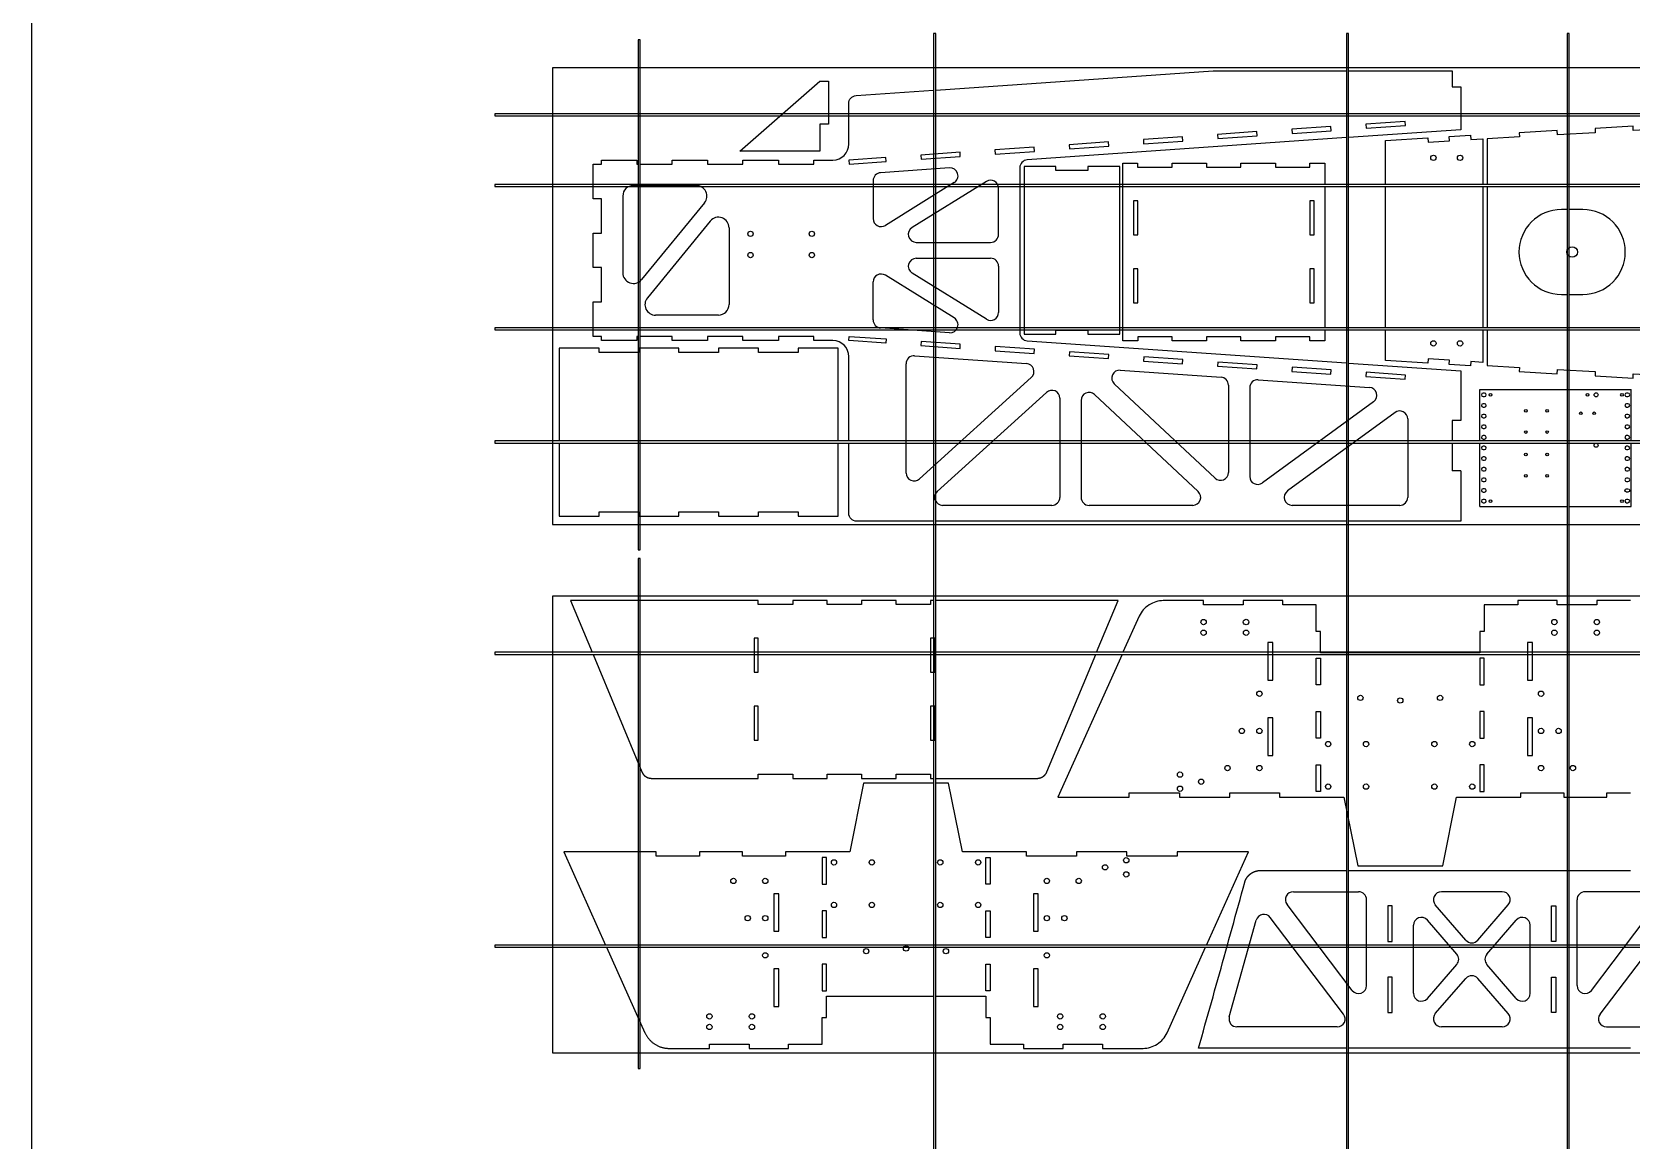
# Model space of a CAD drawing. Header units: inches. Extents: x -1514 to 1282, y -2074 to 286.
# Drawn here: x -543 to -392.4, y -1565 to -1460.7 of the extents above; entities that cross this region are included whole.
import ezdxf

# ---------------------------------------------------------------- set-up
doc = ezdxf.new("R2010")
doc.units = ezdxf.units.IN
doc.header["$LTSCALE"] = 0.1
doc.header["$MEASUREMENT"] = 0
doc.layers.add('pic', color=1, linetype='Continuous')

msp = doc.modelspace()

# ---------------------------------------------------------------- linework, layer by layer
at = {"color": 7, "linetype": 'Continuous', "lineweight": 25}
for p, q in [((-456.65657, -1473.50558), (-463.14102, -1473.95614)), ((-480.48333, -1475.16179), (-486.4007, -1475.16179)), ((-463.83903, -1474.70434), (-463.83903, -1478.27982)), ((-456.20897, -1474.89095), (-462.69342, -1478.91699)), ((-453.18464, -1474.77881), (-460.18294, -1479.1239)), ((-452.03903, -1479.76107), (-452.03903, -1475.41599)), ((-487.4007, -1476.16179), (-487.4007, -1483.38013)), ((-479.70998, -1476.79576), (-485.62734, -1484.0141)), ((-479.17406, -1478.50805), (-485.09142, -1485.72638)), ((-477.4007, -1479.14202), (-477.4007, -1486.36036)), ((-459.78734, -1480.51107), (-452.78903, -1480.51107)), ((-459.78734, -1482.01107), (-452.78903, -1482.01107)), ((-452.03903, -1482.76107), (-452.03903, -1487.10616)), ((-463.83903, -1487.81781), (-463.83903, -1484.24233)), ((-456.20897, -1487.6312), (-462.69342, -1483.60516)), ((-453.18464, -1487.74334), (-460.18294, -1483.39825)), ((-478.4007, -1487.36036), (-484.31807, -1487.36036)), ((-456.65657, -1489.01657), (-463.14102, -1488.56601)), ((-460.73903, -1502.21936), (-460.73903, -1491.94233)), ((-459.93704, -1491.19413), (-449.41022, -1491.92558)), ((-448.9584, -1493.22937), (-459.48523, -1502.77495)), ((-440.58652, -1492.53869), (-431.10371, -1493.19759)), ((-427.60371, -1493.44079), (-417.13948, -1494.16789)), ((-447.52617, -1494.63045), (-457.81055, -1503.9562)), ((-433.25534, -1503.96423), (-443.00984, -1494.834)), ((-431.66821, -1502.71037), (-441.15103, -1493.83444)), ((-430.4057, -1493.94579), (-430.4057, -1502.1628)), ((-428.4057, -1494.18898), (-428.4057, -1502.54868)), ((-406.74474, -1494.36209), (-392.49474, -1494.36209)), ((-406.74474, -1499.19908), (-406.74474, -1494.36209)), ((-392.49474, -1499.19908), (-392.49474, -1494.36209)), ((-446.27236, -1495.18605), (-446.27236, -1504.51179)), ((-444.27236, -1495.38157), (-444.27236, -1504.51179)), ((-416.74949, -1495.52202), (-427.21372, -1503.15462)), ((-414.731, -1496.52523), (-424.84977, -1503.90585)), ((-413.53903, -1497.13117), (-413.53903, -1504.51179)), ((-406.74474, -1505.36209), (-406.74474, -1499.39908)), ((-392.49474, -1505.36209), (-392.49474, -1499.39908)), ((-408.53903, -1502.02617), (-409.33903, -1502.02617)), ((-447.02236, -1505.26179), (-457.30675, -1505.26179)), ((-433.76786, -1505.26179), (-443.52236, -1505.26179)), ((-414.28903, -1505.26179), (-424.4078, -1505.26179)), ((-406.74474, -1505.36209), (-398.52738, -1505.36209)), ((-398.32738, -1505.36209), (-392.49474, -1505.36209)), ((-424.2907, -1541.62669), (-418.15237, -1541.62669)), ((-404.63448, -1541.62669), (-410.37026, -1541.62669)), ((-390.71404, -1541.62669), (-396.85237, -1541.62669)), ((-418.7497, -1550.9148), (-424.88804, -1542.83022)), ((-417.40237, -1550.46127), (-417.40237, -1542.37669)), ((-408.0696, -1546.18272), (-410.93749, -1542.86736)), ((-406.93514, -1546.18272), (-404.06725, -1542.86736)), ((-397.60237, -1550.46127), (-397.60237, -1542.37669)), ((-396.25504, -1550.9148), (-390.1167, -1542.83022)), ((-430.32431, -1553.39134), (-427.78844, -1544.30758)), ((-419.57175, -1553.13947), (-426.46873, -1544.05571)), ((-413.00237, -1551.18319), (-413.00237, -1544.7865)), ((-408.91848, -1547.49418), (-411.68514, -1544.29584)), ((-406.08626, -1547.49418), (-403.3196, -1544.29584)), ((-402.00237, -1551.18319), (-402.00237, -1544.7865)), ((-395.43299, -1553.13947), (-388.53601, -1544.05571)), ((-411.68514, -1551.67386), (-408.91848, -1548.47551)), ((-403.3196, -1551.67386), (-406.08626, -1548.47551)), ((-410.93749, -1553.10234), (-408.0696, -1549.78697)), ((-404.06725, -1553.10234), (-406.93514, -1549.78697)), ((-420.16909, -1554.343), (-429.60193, -1554.343)), ((-404.63448, -1554.343), (-410.37026, -1554.343)), ((-394.83566, -1554.343), (-385.40281, -1554.343))]:
    msp.add_line(p, q, dxfattribs=at)
for points in [[(-457.95552, -1466.1831), (-431.84357, -1464.36873), (-419.29936, -1464.36873)], [(-419.09936, -1464.36873), (-409.33903, -1464.36873), (-409.33903, -1465.86078), (-408.53903, -1465.86078), (-408.53903, -1469.91163), (-419.09936, -1470.64541)], [(-381.89987, -1475.06421), (-381.89987, -1469.40839), (-385.15682, -1469.59038), (-385.17913, -1469.19102), (-388.75375, -1469.39076), (-388.73144, -1469.79011), (-392.30605, -1469.98984), (-392.32837, -1469.59049), (-395.90298, -1469.79022), (-395.88067, -1470.18958), (-399.45529, -1470.38931), (-399.4776, -1469.98996), (-403.05222, -1470.18969), (-403.0299, -1470.58905), (-406.06279, -1470.75851), (-406.06279, -1475.06421)], [(-415.61386, -1475.06421), (-415.61386, -1470.93639), (-411.62892, -1470.68569), (-411.60381, -1471.08485), (-409.59879, -1470.95871), (-409.6239, -1470.55955), (-407.61888, -1470.4334), (-407.59376, -1470.83257), (-406.46892, -1470.7618), (-406.46892, -1475.06421)], [(-485.96567, -1489.36036), (-486.07345, -1489.36036), (-486.07345, -1489.76036), (-489.4007, -1489.76036), (-489.4007, -1489.36036), (-490.2007, -1489.36036), (-490.2007, -1486.12064), (-489.4007, -1486.12064), (-489.4007, -1482.88093), (-490.2007, -1482.88093), (-490.2007, -1479.64122), (-489.4007, -1479.64122), (-489.4007, -1476.4015), (-490.2007, -1476.4015), (-490.2007, -1473.16179), (-489.4007, -1473.16179), (-489.4007, -1472.76179), (-486.07345, -1472.76179), (-486.07345, -1473.16179), (-485.96567, -1473.16179)], [(-415.61386, -1488.55694), (-415.61386, -1475.26421)], [(-406.46892, -1475.26421), (-406.46892, -1488.55694)], [(-406.06279, -1475.26421), (-406.06279, -1488.55694)], [(-406.46892, -1488.75694), (-406.46892, -1491.8088), (-407.59376, -1491.73803), (-407.61888, -1492.13719), (-409.6239, -1492.01105), (-409.59879, -1491.61189), (-411.60381, -1491.48575), (-411.62892, -1491.88491), (-415.61459, -1491.63416)], [(-415.61386, -1491.62248), (-415.61386, -1488.75694)], [(-406.06279, -1488.75694), (-406.06279, -1492.11289), (-403.0299, -1492.28235), (-403.05222, -1492.68171), (-399.4776, -1492.88144), (-399.45529, -1492.48209), (-395.88067, -1492.68182), (-395.90298, -1493.08118), (-392.32837, -1493.28091), (-392.30605, -1492.88155), (-388.73144, -1493.08129), (-388.75375, -1493.48064), (-385.17913, -1493.68038), (-385.15682, -1493.28102), (-381.89987, -1493.46301), (-381.89987, -1488.75694)], [(-467.13911, -1499.19908), (-467.13911, -1490.47771), (-470.88911, -1490.47771), (-470.88911, -1490.87771), (-474.63911, -1490.87771), (-474.63911, -1490.47771), (-478.38911, -1490.47771), (-478.38911, -1490.87771), (-482.13911, -1490.87771), (-482.13911, -1490.47771), (-485.88911, -1490.47771), (-485.88911, -1490.87771), (-489.63911, -1490.87771), (-489.63911, -1490.47771), (-493.38911, -1490.47771), (-493.38911, -1499.19908)], [(-419.09936, -1491.87674), (-408.53903, -1492.61052), (-408.53903, -1497.29055), (-409.33903, -1497.29055), (-409.33903, -1499.19908)], [(-493.38911, -1499.39908), (-493.38911, -1506.27771), (-489.63911, -1506.27771), (-489.63911, -1505.87771), (-485.88911, -1505.87771), (-485.88911, -1506.27771), (-482.13911, -1506.27771), (-482.13911, -1505.87771), (-478.38911, -1505.87771), (-478.38911, -1506.27771), (-474.63911, -1506.27771), (-474.63911, -1505.87771), (-470.88911, -1505.87771), (-470.88911, -1506.27771), (-467.13911, -1506.27771), (-467.13911, -1499.39908)], [(-409.33903, -1499.39908), (-409.33903, -1502.02617)], [(-408.53903, -1502.02617), (-408.53903, -1506.76179), (-419.09936, -1506.76179)], [(-419.29936, -1506.76179), (-457.95552, -1506.76179)], [(-458.15552, -1514.2066), (-458.45088, -1514.2066), (-458.45088, -1514.6066), (-461.69088, -1514.6066), (-461.69088, -1514.2066), (-464.93088, -1514.2066), (-464.93088, -1514.6066), (-468.17088, -1514.6066), (-468.17088, -1514.2066), (-471.41088, -1514.2066), (-471.41088, -1514.6066), (-474.65088, -1514.6066), (-474.65088, -1514.2066), (-492.30988, -1514.2066), (-490.28404, -1519.08868)], [(-442.81772, -1519.08868), (-440.79187, -1514.2066), (-457.95552, -1514.2066)], [(-392.56262, -1514.23324), (-395.74155, -1514.23324), (-395.74155, -1514.63324), (-399.46019, -1514.63324), (-399.46019, -1514.23324), (-403.17883, -1514.23324), (-403.17883, -1514.63324), (-406.34083, -1514.63324), (-406.34083, -1517.14121), (-406.74083, -1517.14121), (-406.74083, -1519.13324), (-421.74083, -1519.13324), (-421.74083, -1517.14121), (-422.14083, -1517.14121), (-422.14083, -1514.63324), (-425.30283, -1514.63324), (-425.30283, -1514.23324), (-429.02147, -1514.23324), (-429.02147, -1514.63324), (-432.74011, -1514.63324), (-432.74011, -1514.23324), (-436.54396, -1514.23324), (-436.71883, -1514.2395), (-436.8931, -1514.25956), (-437.06594, -1514.29289), (-437.2365, -1514.33894), (-437.40395, -1514.39718), (-437.56747, -1514.46707), (-437.72621, -1514.54807), (-437.87934, -1514.63964), (-438.02603, -1514.74125), (-438.16543, -1514.85235), (-438.29672, -1514.97241), (-438.41906, -1515.10089), (-438.53162, -1515.23724), (-438.63356, -1515.38094), (-438.72404, -1515.53144), (-438.80224, -1515.68821), (-440.33031, -1519.08868)], [(-490.20104, -1519.28868), (-485.61441, -1530.34199), (-485.60781, -1530.35752), (-485.60093, -1530.37292), (-485.5938, -1530.3882), (-485.58641, -1530.40335), (-485.57876, -1530.41836), (-485.57085, -1530.43322), (-485.5627, -1530.44795), (-485.55431, -1530.46252), (-485.54568, -1530.47694), (-485.53681, -1530.4912), (-485.5277, -1530.50529), (-485.51837, -1530.51921), (-485.50882, -1530.53296), (-485.49904, -1530.54654), (-485.48905, -1530.55992), (-485.47884, -1530.57313), (-485.46843, -1530.58613), (-485.45781, -1530.59894), (-485.44699, -1530.61157), (-485.43596, -1530.624), (-485.42472, -1530.63626), (-485.41327, -1530.64832), (-485.40161, -1530.6602), (-485.38974, -1530.6719), (-485.37767, -1530.68341), (-485.36538, -1530.69473), (-485.35288, -1530.70587), (-485.34018, -1530.71681), (-485.32727, -1530.72756), (-485.31417, -1530.73809), (-485.3009, -1530.74841), (-485.28747, -1530.7585), (-485.27388, -1530.76836), (-485.26015, -1530.77797), (-485.2463, -1530.78734), (-485.23232, -1530.79644), (-485.21822, -1530.8053), (-485.20398, -1530.81393), (-485.18962, -1530.82231), (-485.17512, -1530.83044), (-485.16048, -1530.83834), (-485.14572, -1530.846), (-485.13083, -1530.85342), (-485.1158, -1530.8606), (-485.10064, -1530.86754), (-485.08532, -1530.87425), (-485.06986, -1530.88071), (-485.05428, -1530.88693), (-485.03858, -1530.8929), (-485.02277, -1530.89862), (-485.00688, -1530.90407), (-484.9909, -1530.90926), (-484.97487, -1530.91418), (-484.95878, -1530.91882), (-484.94264, -1530.9232), (-484.92647, -1530.92731), (-484.91024, -1530.93115), (-484.89398, -1530.93472), (-484.87767, -1530.93802), (-484.86131, -1530.94105), (-484.84491, -1530.94382), (-484.82847, -1530.94631), (-484.81198, -1530.94854), (-484.79545, -1530.95049), (-484.77887, -1530.95218), (-484.76224, -1530.95359), (-484.74558, -1530.95474), (-484.72887, -1530.95561), (-484.71211, -1530.95621), (-484.69531, -1530.95654), (-484.67846, -1530.9566), (-474.6499, -1530.9566), (-474.6499, -1530.5566), (-471.41088, -1530.5566), (-471.41088, -1530.9566), (-468.17039, -1530.9566), (-468.17039, -1530.5566), (-464.93136, -1530.5566), (-464.93136, -1530.9566), (-461.69088, -1530.9566), (-461.69088, -1530.5566), (-458.45185, -1530.5566), (-458.45185, -1530.9566), (-458.15552, -1530.9566)], [(-457.95552, -1530.9566), (-448.42329, -1530.9566), (-448.40645, -1530.95654), (-448.38964, -1530.95621), (-448.37289, -1530.95561), (-448.35618, -1530.95474), (-448.33951, -1530.95359), (-448.32289, -1530.95218), (-448.30631, -1530.95049), (-448.28977, -1530.94854), (-448.27329, -1530.94631), (-448.25684, -1530.94382), (-448.24044, -1530.94105), (-448.22409, -1530.93802), (-448.20778, -1530.93472), (-448.19151, -1530.93115), (-448.17529, -1530.92731), (-448.15911, -1530.9232), (-448.14298, -1530.91882), (-448.12689, -1530.91418), (-448.11085, -1530.90926), (-448.09488, -1530.90407), (-448.07898, -1530.89862), (-448.06318, -1530.8929), (-448.04747, -1530.88693), (-448.03189, -1530.88071), (-448.01643, -1530.87425), (-448.00112, -1530.86754), (-447.98595, -1530.8606), (-447.97093, -1530.85342), (-447.95603, -1530.846), (-447.94127, -1530.83834), (-447.92664, -1530.83044), (-447.91214, -1530.82231), (-447.89777, -1530.81393), (-447.88353, -1530.8053), (-447.86943, -1530.79644), (-447.85546, -1530.78734), (-447.8416, -1530.77797), (-447.82787, -1530.76836), (-447.81429, -1530.7585), (-447.80085, -1530.74841), (-447.78758, -1530.73809), (-447.77448, -1530.72756), (-447.76157, -1530.71681), (-447.74887, -1530.70587), (-447.73637, -1530.69473), (-447.72409, -1530.68341), (-447.71201, -1530.6719), (-447.70014, -1530.6602), (-447.68849, -1530.64832), (-447.67704, -1530.63626), (-447.6658, -1530.624), (-447.65476, -1530.61157), (-447.64394, -1530.59894), (-447.63332, -1530.58613), (-447.62291, -1530.57313), (-447.6127, -1530.55992), (-447.60271, -1530.54654), (-447.59294, -1530.53296), (-447.58338, -1530.51921), (-447.57405, -1530.50529), (-447.56495, -1530.4912), (-447.55608, -1530.47694), (-447.54744, -1530.46252), (-447.53905, -1530.44795), (-447.5309, -1530.43322), (-447.523, -1530.41836), (-447.51535, -1530.40335), (-447.50795, -1530.3882), (-447.50082, -1530.37292), (-447.49395, -1530.35752), (-447.48734, -1530.34199), (-442.90071, -1519.28868)], [(-440.42018, -1519.28868), (-446.46177, -1532.73324), (-439.74155, -1532.73324), (-439.74155, -1532.33324), (-435.00593, -1532.33324), (-435.00593, -1532.73324), (-430.27031, -1532.73324), (-430.27031, -1532.33324), (-425.59027, -1532.33324), (-425.59027, -1532.73324), (-419.53764, -1532.73324), (-418.24083, -1539.2051), (-410.24083, -1539.2051), (-408.94402, -1532.73324), (-402.89139, -1532.73324), (-402.89139, -1532.33324), (-398.84054, -1532.33324), (-398.84054, -1532.73324), (-394.78968, -1532.73324), (-394.78968, -1532.33324), (-392.56262, -1532.33324)], [(-458.15552, -1531.39843), (-464.74434, -1531.39843), (-466.04115, -1537.87029), (-472.09379, -1537.87029), (-472.09379, -1538.27029), (-476.14464, -1538.27029), (-476.14464, -1537.87029), (-480.19549, -1537.87029), (-480.19549, -1538.27029), (-484.24634, -1538.27029), (-484.24634, -1537.87029), (-492.96528, -1537.87029), (-489.02253, -1546.64424)], [(-432.46616, -1546.64424), (-428.5234, -1537.87029), (-435.24363, -1537.87029), (-435.24363, -1538.27029), (-439.97925, -1538.27029), (-439.97925, -1537.87029), (-444.71487, -1537.87029), (-444.71487, -1538.27029), (-449.3949, -1538.27029), (-449.3949, -1537.87029), (-455.44753, -1537.87029), (-456.74434, -1531.39843), (-457.95552, -1531.39843)], [(-419.29936, -1556.343), (-433.2261, -1556.343), (-433.07304, -1555.80583), (-432.92019, -1555.26859), (-432.76755, -1554.7313), (-432.61513, -1554.19394), (-432.46292, -1553.65653), (-432.31092, -1553.11905), (-432.15913, -1552.58151), (-432.00755, -1552.04391), (-431.85619, -1551.50626), (-431.70504, -1550.96854), (-431.55409, -1550.43077), (-431.40336, -1549.89293), (-431.25284, -1549.35504), (-431.10252, -1548.81709), (-430.95242, -1548.27908), (-430.80252, -1547.74101), (-430.65284, -1547.20289), (-430.50336, -1546.66471), (-430.35409, -1546.12646), (-430.20503, -1545.58817), (-430.05617, -1545.04981), (-429.90752, -1544.51139), (-429.75908, -1543.97292), (-429.61085, -1543.43439), (-429.46282, -1542.89581), (-429.315, -1542.35716), (-429.16738, -1541.81846), (-429.01997, -1541.27971), (-428.87277, -1540.7409), (-428.8707, -1540.73338), (-428.86858, -1540.72587), (-428.86642, -1540.71838), (-428.86423, -1540.71089), (-428.86199, -1540.70341), (-428.85971, -1540.69594), (-428.85739, -1540.68848), (-428.85503, -1540.68103), (-428.85263, -1540.67359), (-428.85019, -1540.66617), (-428.84771, -1540.65875), (-428.84519, -1540.65135), (-428.84263, -1540.64396), (-428.84003, -1540.63658), (-428.83739, -1540.62921), (-428.83472, -1540.62185), (-428.832, -1540.61451), (-428.82924, -1540.60719), (-428.82645, -1540.59987), (-428.82361, -1540.59257), (-428.82074, -1540.58529), (-428.81783, -1540.57802), (-428.81488, -1540.57076), (-428.81189, -1540.56352), (-428.80887, -1540.55629), (-428.8058, -1540.54908), (-428.8027, -1540.54189), (-428.79956, -1540.53471), (-428.79639, -1540.52755), (-428.79317, -1540.52041), (-428.78992, -1540.51328), (-428.78663, -1540.50618), (-428.78331, -1540.49908), (-428.77994, -1540.49201), (-428.77655, -1540.48496), (-428.77311, -1540.47792), (-428.76964, -1540.47091), (-428.76613, -1540.46391), (-428.76259, -1540.45693), (-428.75901, -1540.44997), (-428.75539, -1540.44304), (-428.75174, -1540.43612), (-428.74805, -1540.42923), (-428.74433, -1540.42235), (-428.74057, -1540.4155), (-428.73678, -1540.40867), (-428.73295, -1540.40186), (-428.72909, -1540.39507), (-428.72519, -1540.3883), (-428.72126, -1540.38156), (-428.71729, -1540.37484), (-428.71329, -1540.36815), (-428.70926, -1540.36148), (-428.70521, -1540.35486), (-428.70113, -1540.34827), (-428.697, -1540.34169), (-428.69284, -1540.33514), (-428.68865, -1540.3286), (-428.68442, -1540.32208), (-428.68015, -1540.31558), (-428.67585, -1540.30911), (-428.67151, -1540.30265), (-428.66714, -1540.29622), (-428.66273, -1540.2898), (-428.65829, -1540.28341), (-428.65381, -1540.27704), (-428.6493, -1540.27069), (-428.64475, -1540.26436), (-428.64017, -1540.25805), (-428.63556, -1540.25177), (-428.63091, -1540.24551), (-428.62623, -1540.23927), (-428.62152, -1540.23305), (-428.61677, -1540.22686), (-428.61199, -1540.22069), (-428.60718, -1540.21455), (-428.60234, -1540.20843), (-428.59747, -1540.20233), (-428.59256, -1540.19626), (-428.58762, -1540.19021), (-428.58265, -1540.18418), (-428.57765, -1540.17819), (-428.57262, -1540.17221), (-428.56755, -1540.16627), (-428.56246, -1540.16034), (-428.55734, -1540.15445), (-428.55218, -1540.14858), (-428.547, -1540.14273), (-428.54179, -1540.13692), (-428.53655, -1540.13112), (-428.53128, -1540.12536), (-428.52598, -1540.11962), (-428.52065, -1540.11392), (-428.51529, -1540.10823), (-428.5099, -1540.10258), (-428.50449, -1540.09696), (-428.49905, -1540.09136), (-428.49358, -1540.08579), (-428.48808, -1540.08025), (-428.48256, -1540.07474), (-428.47701, -1540.06926), (-428.47143, -1540.06381), (-428.46582, -1540.05838), (-428.46019, -1540.05299), (-428.45453, -1540.04763), (-428.44885, -1540.0423), (-428.44314, -1540.037), (-428.43741, -1540.03172), (-428.43165, -1540.02648), (-428.42586, -1540.02128), (-428.42005, -1540.0161), (-428.41422, -1540.01095), (-428.40836, -1540.00584), (-428.40248, -1540.00076), (-428.39657, -1539.99571), (-428.39064, -1539.99069), (-428.38469, -1539.98571), (-428.37871, -1539.98076), (-428.37271, -1539.97584), (-428.36668, -1539.97095), (-428.36063, -1539.9661), (-428.35456, -1539.96128), (-428.34845, -1539.95648), (-428.34232, -1539.95172), (-428.33616, -1539.94699), (-428.32998, -1539.94228), (-428.32377, -1539.93761), (-428.31753, -1539.93297), (-428.31127, -1539.92835), (-428.30498, -1539.92377), (-428.29867, -1539.91922), (-428.29233, -1539.9147), (-428.28596, -1539.91021), (-428.27958, -1539.90575), (-428.27317, -1539.90132), (-428.26673, -1539.89693), (-428.26027, -1539.89256), (-428.25379, -1539.88823), (-428.24728, -1539.88393), (-428.24076, -1539.87966), (-428.23421, -1539.87543), (-428.22763, -1539.87122), (-428.22104, -1539.86705), (-428.21442, -1539.86291), (-428.20778, -1539.8588), (-428.20112, -1539.85473), (-428.19444, -1539.85069), (-428.18774, -1539.84668), (-428.18102, -1539.84271), (-428.17428, -1539.83876), (-428.16752, -1539.83486), (-428.16074, -1539.83098), (-428.15393, -1539.82714), (-428.14711, -1539.82333), (-428.14028, -1539.81956), (-428.13342, -1539.81582), (-428.12654, -1539.81211), (-428.11965, -1539.80844), (-428.11274, -1539.80481), (-428.10581, -1539.8012), (-428.09886, -1539.79764), (-428.0919, -1539.7941), (-428.08492, -1539.79061), (-428.07792, -1539.78714), (-428.07091, -1539.78372), (-428.06388, -1539.78033), (-428.05683, -1539.77697), (-428.04977, -1539.77365), (-428.0427, -1539.77036), (-428.03561, -1539.76711), (-428.0285, -1539.7639), (-428.02138, -1539.76072), (-428.01425, -1539.75758), (-428.0071, -1539.75448), (-427.99994, -1539.75141), (-427.99277, -1539.74838), (-427.98558, -1539.74539), (-427.97838, -1539.74243), (-427.97116, -1539.73951), (-427.96394, -1539.73663), (-427.9567, -1539.73378), (-427.94945, -1539.73097), (-427.94219, -1539.7282), (-427.93492, -1539.72547), (-427.92764, -1539.72277), (-427.92034, -1539.72012), (-427.91304, -1539.7175), (-427.90573, -1539.71492), (-427.8984, -1539.71237), (-427.89105, -1539.70987), (-427.88369, -1539.70739), (-427.87632, -1539.70496), (-427.86892, -1539.70256), (-427.86152, -1539.7002), (-427.8541, -1539.69787), (-427.84667, -1539.69558), (-427.83922, -1539.69333), (-427.83176, -1539.69111), (-427.82429, -1539.68894), (-427.8168, -1539.68679), (-427.8093, -1539.68469), (-427.80179, -1539.68262), (-427.79427, -1539.68059), (-427.78673, -1539.67859), (-427.77919, -1539.67663), (-427.77163, -1539.67471), (-427.76406, -1539.67283), (-427.75648, -1539.67098), (-427.74889, -1539.66917), (-427.74129, -1539.66739), (-427.73368, -1539.66566), (-427.72606, -1539.66396), (-427.71843, -1539.6623), (-427.7108, -1539.66067), (-427.70315, -1539.65909), (-427.6955, -1539.65754), (-427.68784, -1539.65602), (-427.68017, -1539.65455), (-427.67249, -1539.65311), (-427.6648, -1539.65171), (-427.65711, -1539.65035), (-427.64941, -1539.64902), (-427.64171, -1539.64774), (-427.634, -1539.64649), (-427.62628, -1539.64528), (-427.61856, -1539.6441), (-427.61083, -1539.64297), (-427.6031, -1539.64187), (-427.59536, -1539.64081), (-427.58762, -1539.63979), (-427.57987, -1539.6388), (-427.57212, -1539.63786), (-427.56437, -1539.63695), (-427.55661, -1539.63608), (-427.54885, -1539.63525), (-427.54109, -1539.63446), (-427.53332, -1539.6337), (-427.52556, -1539.63299), (-427.51779, -1539.63231), (-427.51002, -1539.63167), (-427.50225, -1539.63107), (-427.49447, -1539.6305), (-427.4867, -1539.62998), (-427.47892, -1539.62949), (-427.47115, -1539.62905), (-427.46337, -1539.62864), (-427.4556, -1539.62827), (-427.44783, -1539.62794), (-427.44005, -1539.62764), (-427.43228, -1539.62739), (-427.42451, -1539.62718), (-427.41674, -1539.627), (-427.40898, -1539.62686), (-427.40121, -1539.62677), (-427.39345, -1539.62671), (-427.38569, -1539.62669), (-419.29936, -1539.62669)], [(-419.09936, -1539.62669), (-392.56262, -1539.62669)], [(-488.93265, -1546.84424), (-485.31531, -1554.89405), (-485.29123, -1554.94662), (-485.26575, -1554.99897), (-485.23888, -1555.05104), (-485.21061, -1555.10276), (-485.18096, -1555.1541), (-485.14994, -1555.205), (-485.11755, -1555.2554), (-485.08379, -1555.30525), (-485.04868, -1555.35449), (-485.01221, -1555.40308), (-484.97441, -1555.45096), (-484.93527, -1555.49808), (-484.89481, -1555.54436), (-484.85306, -1555.58977), (-484.81008, -1555.63426), (-484.76589, -1555.67778), (-484.72052, -1555.72029), (-484.67403, -1555.76174), (-484.62645, -1555.80208), (-484.5778, -1555.84128), (-484.52814, -1555.87929), (-484.4775, -1555.91607), (-484.42592, -1555.95156), (-484.37343, -1555.98573), (-484.3201, -1556.01853), (-484.26599, -1556.04994), (-484.21114, -1556.07996), (-484.15562, -1556.10856), (-484.09949, -1556.13573), (-484.04279, -1556.16145), (-483.98559, -1556.18571), (-483.92794, -1556.20849), (-483.8699, -1556.22976), (-483.81152, -1556.24953), (-483.75286, -1556.26776), (-483.69398, -1556.28445), (-483.63495, -1556.29961), (-483.57581, -1556.31325), (-483.51663, -1556.32539), (-483.45744, -1556.33604), (-483.39831, -1556.34522), (-483.33928, -1556.35295), (-483.2804, -1556.35923), (-483.22173, -1556.3641), (-483.16332, -1556.36755), (-483.10522, -1556.36961), (-483.04747, -1556.37029), (-479.24363, -1556.37029), (-479.24363, -1555.97029), (-475.52498, -1555.97029), (-475.52498, -1556.37029), (-471.80634, -1556.37029), (-471.80634, -1555.97029), (-468.64434, -1555.97029), (-468.64434, -1553.46232), (-468.24434, -1553.46232), (-468.24434, -1551.47029), (-458.15552, -1551.47029)], [(-457.95552, -1551.47029), (-453.24434, -1551.47029), (-453.24434, -1553.46232), (-452.84434, -1553.46232), (-452.84434, -1555.97029), (-449.68234, -1555.97029), (-449.68234, -1556.37029), (-445.9637, -1556.37029), (-445.9637, -1555.97029), (-442.24506, -1555.97029), (-442.24506, -1556.37029), (-438.44121, -1556.37029), (-438.26634, -1556.36403), (-438.09207, -1556.34397), (-437.91924, -1556.31064), (-437.74868, -1556.26459), (-437.58122, -1556.20635), (-437.4177, -1556.13646), (-437.25896, -1556.05546), (-437.10583, -1555.96389), (-436.95915, -1555.86228), (-436.81974, -1555.75118), (-436.68845, -1555.63112), (-436.56611, -1555.50264), (-436.45355, -1555.36629), (-436.35161, -1555.22259), (-436.26113, -1555.07209), (-436.18293, -1554.91532), (-432.55603, -1546.84424)], [(-392.56262, -1556.343), (-419.09936, -1556.343)]]:
    msp.add_lwpolyline(points, dxfattribs=at)
for points in [[(-485.76567, -1473.16179), (-482.7462, -1473.16179), (-482.7462, -1472.76179), (-479.41895, -1472.76179), (-479.41895, -1473.16179), (-476.09169, -1473.16179), (-476.09169, -1472.76179), (-472.76444, -1472.76179), (-472.76444, -1473.16179), (-469.43719, -1473.16179), (-469.43719, -1472.76179), (-467.63903, -1472.76179, 0.414213562), (-466.13903, -1471.26179), (-466.13903, -1467.45142, -0.394037676), (-465.44102, -1466.70322), (-458.15552, -1466.197)], [(-419.29936, -1470.6593), (-449.34102, -1472.74672, 0.394037676), (-450.03903, -1473.49492), (-450.03903, -1489.02723, 0.394037676), (-449.34102, -1489.77542), (-419.29936, -1491.86285)], [(-466.13903, -1499.19908), (-466.13903, -1491.26036, 0.414213562), (-467.63903, -1489.76036), (-469.43719, -1489.76036), (-469.43719, -1489.36036), (-472.76444, -1489.36036), (-472.76444, -1489.76036), (-476.09169, -1489.76036), (-476.09169, -1489.36036), (-479.41895, -1489.36036), (-479.41895, -1489.76036), (-482.7462, -1489.76036), (-482.7462, -1489.36036), (-485.76567, -1489.36036)], [(-458.15552, -1506.76179), (-465.38903, -1506.76179, -0.414213562), (-466.13903, -1506.01179), (-466.13903, -1499.39908)]]:
    msp.add_lwpolyline(points, format="xyb", dxfattribs=at)
for points in [[(-476.37622, -1471.94008), (-468.8483, -1465.33042), (-468.0483, -1465.33042), (-468.0483, -1469.38127), (-468.8483, -1469.38127), (-468.8483, -1471.94008)], [(-462.6203, -1489.6045), (-462.64796, -1490.00284), (-466.13903, -1489.76036), (-466.11136, -1489.36202)]]:
    msp.add_lwpolyline(points, close=True)
for points in [[(-413.77304, -1469.12461), (-417.46347, -1469.38094), (-417.4358, -1469.77927), (-413.74538, -1469.52295)], [(-441.70157, -1471.06444), (-445.39618, -1471.32106), (-445.36851, -1471.71939), (-441.6739, -1471.46277)], [(-434.71944, -1470.57948), (-438.413, -1470.83603), (-438.38533, -1471.23436), (-434.69177, -1470.97782)], [(-427.73731, -1470.09453), (-431.42982, -1470.351), (-431.40216, -1470.74933), (-427.70964, -1470.49286)], [(-420.75517, -1469.60957), (-424.44665, -1469.86597), (-424.41898, -1470.2643), (-420.72751, -1470.0079)], [(-466.13903, -1472.76179), (-466.11136, -1473.16012), (-462.6203, -1472.91765), (-462.64796, -1472.51931)], [(-455.66583, -1472.03436), (-459.36253, -1472.29112), (-459.33486, -1472.68945), (-455.63816, -1472.43269)], [(-448.6837, -1471.5494), (-452.37935, -1471.80609), (-452.35168, -1472.20442), (-448.65603, -1471.94773)], [(-443.63964, -1473.36107), (-443.63964, -1473.76107), (-446.63964, -1473.76107), (-446.63964, -1473.36107), (-449.63964, -1473.36107), (-449.63964, -1489.16107), (-446.63964, -1489.16107), (-446.63964, -1488.76107), (-443.63964, -1488.76107), (-443.63964, -1489.16107), (-440.63964, -1489.16107), (-440.63964, -1473.36107)], [(-438.94811, -1479.7912), (-438.94811, -1476.58975), (-439.34837, -1476.58975), (-439.34837, -1479.7912)], [(-422.75006, -1479.7912), (-422.3498, -1479.7912), (-422.3498, -1476.58975), (-422.75006, -1476.58975)], [(-438.94811, -1486.19411), (-438.94811, -1482.99266), (-439.34837, -1482.99266), (-439.34837, -1486.19411)], [(-422.75006, -1486.19411), (-422.3498, -1486.19411), (-422.3498, -1482.99266), (-422.75006, -1482.99266)], [(-455.66583, -1490.48779), (-455.63816, -1490.08946), (-459.32859, -1489.83313), (-459.35626, -1490.23147)], [(-448.6837, -1490.97275), (-448.65603, -1490.57442), (-452.34646, -1490.31809), (-452.37413, -1490.71642)], [(-441.70157, -1491.45771), (-441.6739, -1491.05937), (-445.36433, -1490.80305), (-445.392, -1491.20138)], [(-434.71944, -1491.94266), (-434.69177, -1491.54433), (-438.3822, -1491.288), (-438.40987, -1491.68634)], [(-427.73731, -1492.42762), (-427.70964, -1492.02929), (-431.40007, -1491.77296), (-431.42773, -1492.1713)], [(-420.75622, -1492.91251), (-420.72855, -1492.51417), (-424.41898, -1492.25785), (-424.44665, -1492.65618)], [(-413.77304, -1493.39754), (-413.74538, -1492.9992), (-417.4358, -1492.74288), (-417.46347, -1493.14121)], [(-474.6499, -1520.95224), (-474.6499, -1517.75078), (-475.05016, -1517.75078), (-475.05016, -1520.95224)], [(-458.45185, -1520.95224), (-458.05159, -1520.95224), (-458.05159, -1517.75078), (-458.45185, -1517.75078)], [(-426.68523, -1518.17324), (-426.68523, -1521.71324), (-426.22943, -1521.71324), (-426.22943, -1518.17324)], [(-401.79643, -1518.17324), (-402.25223, -1518.17324), (-402.25223, -1521.71324), (-401.79643, -1521.71324)], [(-421.74083, -1522.15578), (-422.14083, -1522.15578), (-422.14083, -1519.6485), (-421.74083, -1519.6485)], [(-406.34083, -1519.6485), (-406.74083, -1519.6485), (-406.74083, -1522.15578), (-406.34083, -1522.15578)], [(-474.6499, -1527.35515), (-474.6499, -1524.15369), (-475.05016, -1524.15369), (-475.05016, -1527.35515)], [(-458.45185, -1527.35515), (-458.05159, -1527.35515), (-458.05159, -1524.15369), (-458.45185, -1524.15369)], [(-426.22943, -1525.25324), (-426.68523, -1525.25324), (-426.68523, -1528.79324), (-426.22943, -1528.79324)], [(-421.74083, -1527.17035), (-422.14083, -1527.17035), (-422.14083, -1524.66307), (-421.74083, -1524.66307)], [(-406.34083, -1524.66307), (-406.74083, -1524.66307), (-406.74083, -1527.17035), (-406.34083, -1527.17035)], [(-401.79643, -1525.25324), (-402.25223, -1525.25324), (-402.25223, -1528.79324), (-401.79643, -1528.79324)], [(-421.74083, -1532.18424), (-422.14083, -1532.18424), (-422.14083, -1529.67695), (-421.74083, -1529.67695)], [(-406.34083, -1529.67695), (-406.74083, -1529.67695), (-406.74083, -1532.18424), (-406.34083, -1532.18424)], [(-468.64434, -1540.92658), (-468.24434, -1540.92658), (-468.24434, -1538.41929), (-468.64434, -1538.41929)], [(-453.24434, -1538.41929), (-452.84434, -1538.41929), (-452.84434, -1540.92658), (-453.24434, -1540.92658)], [(-473.18874, -1545.35029), (-472.73294, -1545.35029), (-472.73294, -1541.81029), (-473.18874, -1541.81029)], [(-448.75574, -1545.35029), (-448.29994, -1545.35029), (-448.29994, -1541.81029), (-448.75574, -1541.81029)], [(-415.40237, -1542.96927), (-415.40237, -1546.31268), (-415.00237, -1546.31268), (-415.00237, -1542.96927)], [(-399.60237, -1542.96927), (-399.60237, -1546.31268), (-400.00237, -1546.31268), (-400.00237, -1542.96927)], [(-468.64434, -1545.94046), (-468.24434, -1545.94046), (-468.24434, -1543.43318), (-468.64434, -1543.43318)], [(-453.24434, -1543.43318), (-452.84434, -1543.43318), (-452.84434, -1545.94046), (-453.24434, -1545.94046)], [(-473.18874, -1552.43029), (-472.73294, -1552.43029), (-472.73294, -1548.89029), (-473.18874, -1548.89029)], [(-468.64434, -1550.95503), (-468.24434, -1550.95503), (-468.24434, -1548.44775), (-468.64434, -1548.44775)], [(-453.24434, -1548.44775), (-452.84434, -1548.44775), (-452.84434, -1550.95503), (-453.24434, -1550.95503)], [(-448.29994, -1552.43029), (-448.29994, -1548.89029), (-448.75574, -1548.89029), (-448.75574, -1552.43029)], [(-415.40237, -1549.6561), (-415.40237, -1552.99951), (-415.00237, -1552.99951), (-415.00237, -1549.6561)], [(-399.60237, -1549.6561), (-399.60237, -1552.99951), (-400.00237, -1552.99951), (-400.00237, -1549.6561)]]:
    msp.add_lwpolyline(points, close=True, dxfattribs=at)
for points in [[(-421.3498, -1488.75694), (-421.3498, -1489.79556), (-422.75006, -1489.79556), (-422.75006, -1489.39556), (-425.98908, -1489.39556), (-425.98908, -1489.79556), (-429.22957, -1489.79556), (-429.22957, -1489.39556), (-432.4686, -1489.39556), (-432.4686, -1489.79556), (-435.70908, -1489.79556), (-435.70908, -1489.39556), (-438.94811, -1489.39556), (-438.94811, -1489.79556), (-440.34837, -1489.79556), (-440.34837, -1473.04556), (-438.94908, -1473.04556), (-438.94908, -1473.44556), (-435.70908, -1473.44556), (-435.70908, -1473.04556), (-432.46908, -1473.04556), (-432.46908, -1473.44556), (-429.22908, -1473.44556), (-429.22908, -1473.04556), (-425.98908, -1473.04556), (-425.98908, -1473.44556), (-422.74908, -1473.44556), (-422.74908, -1473.04556), (-421.3498, -1473.04556), (-421.3498, -1475.06421)], [(-421.3498, -1475.26421), (-421.3498, -1488.55694)]]:
    msp.add_lwpolyline(points)
for points in [[(-398.52738, -1477.42056), (-399.06281, -1477.42056, 1), (-399.06281, -1485.42056), (-398.52738, -1485.42056)], [(-398.32738, -1485.42056), (-397.06281, -1485.42056, 1), (-397.06281, -1477.42056), (-398.32738, -1477.42056)]]:
    msp.add_lwpolyline(points, format="xyb")
for points in [[(-406.30724, -1494.70209), (-406.43224, -1494.70209, 1), (-406.43224, -1495.02209), (-406.30724, -1495.02209, 1)], [(-392.93224, -1495.02209), (-392.80724, -1495.02209, 1), (-392.80724, -1494.70209), (-392.93224, -1494.70209, 1)], [(-406.30724, -1495.70209), (-406.43224, -1495.70209, 1), (-406.43224, -1496.02209), (-406.30724, -1496.02209, 1)], [(-392.93224, -1496.02209), (-392.80724, -1496.02209, 1), (-392.80724, -1495.70209), (-392.93224, -1495.70209, 1)], [(-406.30724, -1496.70209), (-406.43224, -1496.70209, 1), (-406.43224, -1497.02209), (-406.30724, -1497.02209, 1)], [(-406.30724, -1497.70209), (-406.43224, -1497.70209, 1), (-406.43224, -1498.02209), (-406.30724, -1498.02209, 1)], [(-392.93224, -1497.02209), (-392.80724, -1497.02209, 1), (-392.80724, -1496.70209), (-392.93224, -1496.70209, 1)], [(-392.80724, -1498.02209, 1), (-392.80724, -1497.70209), (-392.93224, -1497.70209, 1), (-392.93224, -1498.02209)], [(-406.30724, -1498.70209), (-406.43224, -1498.70209, 1), (-406.43224, -1499.02209), (-406.30724, -1499.02209, 1)], [(-392.80724, -1499.02209, 1), (-392.80724, -1498.70209), (-392.93224, -1498.70209, 1), (-392.93224, -1499.02209)], [(-406.30724, -1499.70209), (-406.43224, -1499.70209, 1), (-406.43224, -1500.02209), (-406.30724, -1500.02209, 1)], [(-406.30724, -1500.70209), (-406.43224, -1500.70209, 1), (-406.43224, -1501.02209), (-406.30724, -1501.02209, 1)], [(-392.80724, -1500.02209, 1), (-392.80724, -1499.70209), (-392.93224, -1499.70209, 1), (-392.93224, -1500.02209)], [(-392.80724, -1501.02209, 1), (-392.80724, -1500.70209), (-392.93224, -1500.70209, 1), (-392.93224, -1501.02209)], [(-406.30724, -1501.70209), (-406.43224, -1501.70209, 1), (-406.43224, -1502.02209), (-406.30724, -1502.02209, 1)], [(-392.80724, -1502.02209, 1), (-392.80724, -1501.70209), (-392.93224, -1501.70209, 1), (-392.93224, -1502.02209)], [(-406.30724, -1502.70209), (-406.43224, -1502.70209, 1), (-406.43224, -1503.02209), (-406.30724, -1503.02209, 1)], [(-406.30724, -1503.70209), (-406.43224, -1503.70209, 1), (-406.43224, -1504.02209), (-406.30724, -1504.02209, 1)], [(-392.80724, -1503.02209, 1), (-392.80724, -1502.70209), (-392.93224, -1502.70209, 1), (-392.93224, -1503.02209)], [(-392.80724, -1504.02209), (-392.93224, -1504.02209, -1), (-392.93224, -1503.70209), (-392.80724, -1503.70209, -1)], [(-406.43224, -1504.70209, 1), (-406.43224, -1505.02209), (-406.30724, -1505.02209, 1), (-406.30724, -1504.70209)], [(-392.93224, -1505.02209), (-392.80724, -1505.02209, 1), (-392.80724, -1504.70209), (-392.93224, -1504.70209, 1)]]:
    msp.add_lwpolyline(points, format="xyb", close=True, dxfattribs=at)
for centre, radius in [((-411.11386, -1472.55403), 0.25), ((-408.61386, -1472.55403), 0.25), ((-475.38431, -1479.70661), 0.25), ((-469.6102, -1479.70661), 0.25), ((-475.38431, -1481.70661), 0.25), ((-469.6102, -1481.70661), 0.25), ((-411.11386, -1490.01657), 0.25), ((-408.61386, -1490.01657), 0.25), ((-405.74474, -1494.86209), 0.13), ((-396.61974, -1494.85248), 0.125), ((-395.80724, -1494.86209), 0.1875), ((-393.36974, -1494.86209), 0.13), ((-402.42596, -1496.36209), 0.125), ((-400.42596, -1496.36209), 0.125), ((-397.24474, -1496.60248), 0.125), ((-395.99474, -1496.60248), 0.125), ((-402.42596, -1498.36209), 0.125), ((-400.42596, -1498.36209), 0.125), ((-395.80724, -1499.61209), 0.1875), ((-402.42596, -1500.48709), 0.125), ((-400.42596, -1500.48709), 0.125), ((-402.42596, -1502.48709), 0.125), ((-400.42596, -1502.48709), 0.125), ((-405.74474, -1504.86209), 0.13), ((-393.36974, -1504.86209), 0.13), ((-432.74583, -1516.24724), 0.25), ((-428.74583, -1516.24724), 0.2625), ((-399.73583, -1516.24724), 0.25), ((-395.73583, -1516.24724), 0.25), ((-432.74583, -1517.24724), 0.25), ((-428.74583, -1517.24724), 0.25), ((-399.73583, -1517.24724), 0.25), ((-395.73583, -1517.24724), 0.25), ((-427.49084, -1522.99132), 0.25), ((-417.99083, -1523.38324), 0.25), ((-414.24083, -1523.63324), 0.25), ((-410.49083, -1523.38324), 0.25), ((-400.99082, -1522.99132), 0.25), ((-429.14531, -1526.49132), 0.25), ((-427.49084, -1526.49132), 0.25), ((-400.99082, -1526.49132), 0.25), ((-399.33635, -1526.49132), 0.25), ((-421.02333, -1527.73324), 0.25), ((-417.45833, -1527.73324), 0.25), ((-411.02333, -1527.73324), 0.25), ((-407.45833, -1527.73324), 0.25), ((-430.49084, -1529.99132), 0.25), ((-427.49084, -1529.99132), 0.25), ((-400.99082, -1529.99132), 0.25), ((-397.99082, -1529.99132), 0.25), ((-434.96527, -1530.60824), 0.25), ((-432.97127, -1531.27236), 0.25), ((-434.96527, -1531.93648), 0.25), ((-421.02333, -1531.73324), 0.25), ((-417.45833, -1531.73324), 0.25), ((-411.02333, -1531.73324), 0.25), ((-407.45833, -1531.73324), 0.25), ((-467.52684, -1538.87029), 0.25), ((-463.96184, -1538.87029), 0.25), ((-457.52684, -1538.87029), 0.25), ((-453.96184, -1538.87029), 0.25), ((-440.0199, -1538.66705), 0.25), ((-442.0139, -1539.33117), 0.25), ((-440.0199, -1539.99529), 0.25), ((-476.99435, -1540.61221), 0.25), ((-473.99435, -1540.61221), 0.25), ((-447.49433, -1540.61221), 0.25), ((-444.49433, -1540.61221), 0.25), ((-467.52684, -1542.87029), 0.25), ((-463.96184, -1542.87029), 0.25), ((-457.52684, -1542.87029), 0.25), ((-453.96184, -1542.87029), 0.25), ((-475.64882, -1544.11221), 0.25), ((-473.99435, -1544.11221), 0.25), ((-447.49433, -1544.11221), 0.25), ((-445.83986, -1544.11221), 0.25), ((-473.99435, -1547.61221), 0.25), ((-464.49434, -1547.22029), 0.25), ((-460.74434, -1546.97029), 0.25), ((-456.99434, -1547.22029), 0.25), ((-447.49433, -1547.61221), 0.25), ((-479.24934, -1553.35629), 0.25), ((-475.24934, -1553.35629), 0.25), ((-446.23934, -1553.35629), 0.25), ((-442.23934, -1553.35629), 0.25), ((-479.24934, -1554.35629), 0.25), ((-475.24934, -1554.35629), 0.25), ((-446.23934, -1554.35629), 0.25), ((-442.23934, -1554.35629), 0.25)]:
    msp.add_circle(centre, radius, dxfattribs=at)
msp.add_circle((-398.06281, -1481.42056), 0.5)
for centre, radius, start, end in [((-463.08903, -1474.70434), 0.75, 93.9747647, 180), ((-456.60458, -1474.25377), 0.75, 301.8351789, 93.9747647), ((-486.4007, -1476.16179), 1, 90, 180), ((-480.48333, -1476.16179), 1, 320.65618, 90), ((-452.78903, -1475.41599), 0.75, 0, 121.8351789), ((-478.4007, -1479.14202), 1, 0, 140.65618), ((-463.08903, -1478.27982), 0.75, 180, 301.8351789), ((-459.78734, -1479.76107), 0.75, 121.8351789, 270), ((-452.78903, -1479.76107), 0.75, 270, 0), ((-459.78734, -1482.76107), 0.75, 90, 238.1648211), ((-452.78903, -1482.76107), 0.75, 0, 90), ((-486.4007, -1483.38013), 1, 180, 320.65618), ((-463.08903, -1484.24233), 0.75, 58.1648211, 180), ((-484.31807, -1486.36036), 1, 140.65618, 270), ((-478.4007, -1486.36036), 1, 270, 0), ((-456.60458, -1488.26838), 0.75, 266.0252353, 58.1648211), ((-452.78903, -1487.10616), 0.75, 238.1648211, 0), ((-463.08903, -1487.81781), 0.75, 180, 266.0252353), ((-459.98903, -1491.94233), 0.75, 86.0252353, 180), ((-449.46221, -1492.67377), 0.75, 312.2013229, 86.0252353), ((-440.63851, -1493.28688), 0.75, 86.0252353, 226.8933583), ((-431.1557, -1493.94579), 0.75, 0, 86.0252353), ((-427.6557, -1494.18898), 0.75, 86.0252353, 180), ((-447.02236, -1495.18605), 0.75, 0, 132.2013229), ((-443.52236, -1495.38157), 0.75, 46.8933583, 180), ((-417.19146, -1494.91608), 0.75, 306.1069705, 86.0252353), ((-414.28903, -1497.13117), 0.75, 0, 126.1069705), ((-459.98903, -1502.21936), 0.75, 180, 312.2013229), ((-431.1557, -1502.1628), 0.75, 226.8933583, 0), ((-427.6557, -1502.54868), 0.75, 180, 306.1069705), ((-457.30675, -1504.51179), 0.75, 132.2013229, 270), ((-433.76786, -1504.51179), 0.75, 270, 46.8933583), ((-424.4078, -1504.51179), 0.75, 126.1069705, 270), ((-447.02236, -1504.51179), 0.75, 270, 0), ((-443.52236, -1504.51179), 0.75, 180, 270), ((-414.28903, -1504.51179), 0.75, 270, 0), ((-424.2907, -1542.37669), 0.75, 90, 217.208113), ((-418.15237, -1542.37669), 0.75, 0, 90), ((-410.37026, -1542.37669), 0.75, 90, 220.8608031), ((-404.63448, -1542.37669), 0.75, 319.1391969, 90), ((-396.85237, -1542.37669), 0.75, 90, 180), ((-427.06606, -1544.50924), 0.75, 37.208113, 164.4021549), ((-412.25237, -1544.7865), 0.75, 40.8608031, 180), ((-402.75237, -1544.7865), 0.75, 0, 139.1391969), ((-407.50237, -1545.69205), 0.75, 220.8608031, 319.1391969), ((-409.48571, -1547.98485), 0.75, 319.1391969, 40.8608031), ((-405.51903, -1547.98485), 0.75, 139.1391969, 220.8608031), ((-418.15237, -1550.46127), 0.75, 217.208113, 0), ((-407.50237, -1550.27764), 0.75, 40.8608031, 139.1391969), ((-396.85237, -1550.46127), 0.75, 180, 322.791887), ((-412.25237, -1551.18319), 0.75, 180, 319.1391969), ((-402.75237, -1551.18319), 0.75, 220.8608031, 0), ((-429.60193, -1553.593), 0.75, 164.4021549, 270), ((-420.16909, -1553.593), 0.75, 270, 37.208113), ((-410.37026, -1553.593), 0.75, 139.1391969, 270), ((-404.63448, -1553.593), 0.75, 270, 40.8608031), ((-394.83566, -1553.593), 0.75, 142.791887, 270)]:
    msp.add_arc(centre, radius, start, end, dxfattribs=at)
at = {"layer": 'pic'}
for points in [[(-543.00003, -1321.38693), (-290.43011, -1321.38693), (-290.43011, -1681.84954), (-543.00003, -1681.84954)], [(-485.96567, -1509.4405), (-485.76567, -1509.4405), (-485.76567, -1461.4405), (-485.96567, -1461.4405)], [(-458.15552, -1663.58732), (-457.95552, -1663.58732), (-457.95552, -1460.86897), (-458.15552, -1460.86897)], [(-398.52738, -1663.58732), (-398.32738, -1663.58732), (-398.32738, -1460.86897), (-398.52738, -1460.86897)], [(-499.45634, -1468.61287), (-369.45634, -1468.61287), (-369.45634, -1468.41287), (-499.45634, -1468.41287)], [(-499.45634, -1475.26421), (-369.45634, -1475.26421), (-369.45634, -1475.06421), (-499.45634, -1475.06421)], [(-499.45634, -1488.75694), (-369.45634, -1488.75694), (-369.45634, -1488.55694), (-499.45634, -1488.55694)], [(-499.45634, -1499.39908), (-369.45634, -1499.39908), (-369.45634, -1499.19908), (-499.45634, -1499.19908)], [(-485.96567, -1558.27164), (-485.76567, -1558.27164), (-485.76567, -1510.27164), (-485.96567, -1510.27164)], [(-499.45634, -1519.28868), (-369.45634, -1519.28868), (-369.45634, -1519.08868), (-499.45634, -1519.08868)], [(-499.45634, -1546.84424), (-369.45634, -1546.84424), (-369.45634, -1546.64424), (-499.45634, -1546.64424)]]:
    msp.add_lwpolyline(points, close=True, dxfattribs=at)
msp.add_lwpolyline([(-419.09936, -1653.94768), (-419.09936, -1460.86897), (-419.29936, -1460.86897), (-419.29936, -1663.58732), (-419.09936, -1663.58732), (-419.09936, -1654.90831)], dxfattribs=at)
at = {"layer": 'pic', "color": 1}
for points in [[(-494.03295, -1507.07472), (-380.53295, -1507.07472), (-380.53295, -1464.07472), (-494.03295, -1464.07472)], [(-494.03295, -1556.80217), (-380.53295, -1556.80217), (-380.53295, -1513.80217), (-494.03295, -1513.80217)]]:
    msp.add_lwpolyline(points, close=True, dxfattribs=at)

doc.saveas('drawing.dxf')
